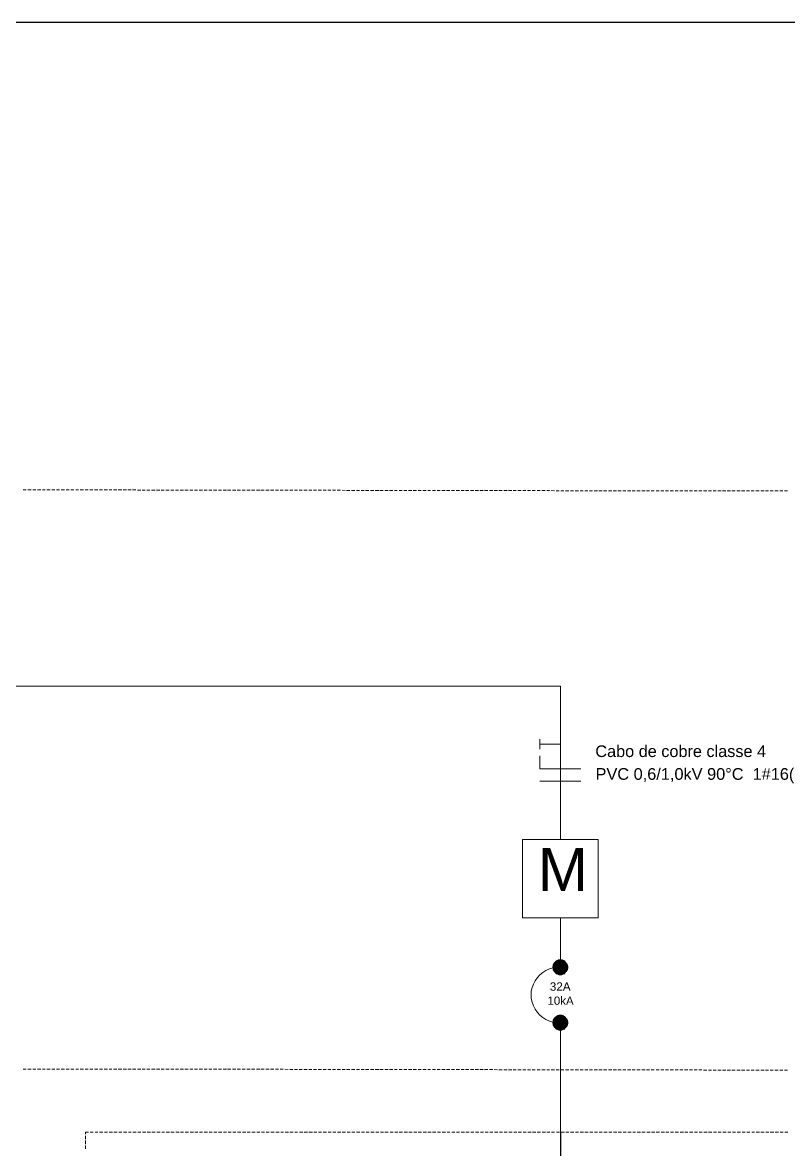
# Model space of a CAD drawing. Header units: millimetres. Extents: x 50 to 186, y -32 to 33.
# Drawn here: x 134.52 to 144.72, y 18.34 to 33.34 of the extents above; entities that cross this region are included whole.
import ezdxf

# ---------------------------------------------------------------- set-up
doc = ezdxf.new("R2010")
doc.units = ezdxf.units.MM
doc.layers.add('11 - Quadro de cargas', color=7, linetype='Continuous', lineweight=30)
doc.layers.add('Prumada Eletrica', color=40, linetype='Continuous', lineweight=30)
doc.styles.add('Arial0', font='arial.ttf', dxfattribs={"height": 3.14658})

msp = doc.modelspace()

# ---------------------------------------------------------------- hatches: boundary and pattern name
at = {"layer": 'Prumada Eletrica', "true_color": 0x000007}
h = msp.add_hatch(color=7, dxfattribs=at)
h.paths.add_polyline_path([(141.733, 20.85), (141.636, 20.85), (141.745, 20.842)])
h.paths.add_polyline_path([(141.636, 20.85), (141.745, 20.842), (141.63, 20.842)])
h = msp.add_hatch(color=7, dxfattribs=at)
h.paths.add_polyline_path([(141.725, 20.853), (141.647, 20.853), (141.733, 20.85)])
h.paths.add_polyline_path([(141.647, 20.853), (141.733, 20.85), (141.636, 20.85)])
h = msp.add_hatch(color=7, dxfattribs=at)
h.paths.add_polyline_path([(141.717, 20.859), (141.655, 20.859), (141.725, 20.853)])
h.paths.add_polyline_path([(141.655, 20.859), (141.725, 20.853), (141.647, 20.853)])
h = msp.add_hatch(color=7, dxfattribs=at)
h.paths.add_polyline_path([(141.708, 20.861), (141.666, 20.861), (141.717, 20.859)])
h.paths.add_polyline_path([(141.666, 20.861), (141.717, 20.859), (141.655, 20.859)])
h = msp.add_hatch(color=7, dxfattribs=at)
h.paths.add_polyline_path([(141.781, 20.786), (141.594, 20.786), (141.784, 20.775)])
h.paths.add_polyline_path([(141.594, 20.786), (141.784, 20.775), (141.591, 20.775)])
h = msp.add_hatch(color=7, dxfattribs=at)
h.paths.add_polyline_path([(141.784, 20.775), (141.591, 20.775), (141.784, 20.764)])
h.paths.add_polyline_path([(141.591, 20.775), (141.784, 20.764), (141.591, 20.764)])
h = msp.add_hatch(color=7, dxfattribs=at)
h.paths.add_polyline_path([(141.784, 20.764), (141.591, 20.764), (141.784, 20.758)])
h.paths.add_polyline_path([(141.591, 20.764), (141.784, 20.758), (141.591, 20.758)])
h = msp.add_hatch(color=7, dxfattribs=at)
h.paths.add_polyline_path([(141.784, 20.758), (141.591, 20.758), (141.781, 20.747)])
h.paths.add_polyline_path([(141.591, 20.758), (141.781, 20.747), (141.594, 20.747)])
h = msp.add_hatch(color=7, dxfattribs=at)
h.paths.add_polyline_path([(141.775, 20.8), (141.596, 20.8), (141.781, 20.792)])
h.paths.add_polyline_path([(141.596, 20.8), (141.781, 20.792), (141.594, 20.792)])
h = msp.add_hatch(color=7, dxfattribs=at)
h.paths.add_polyline_path([(141.781, 20.792), (141.594, 20.792), (141.781, 20.786)])
h.paths.add_polyline_path([(141.594, 20.792), (141.781, 20.786), (141.594, 20.786)])
h = msp.add_hatch(color=7, dxfattribs=at)
h.paths.add_polyline_path([(141.781, 20.747), (141.594, 20.747), (141.781, 20.739)])
h.paths.add_polyline_path([(141.594, 20.747), (141.781, 20.739), (141.594, 20.739)])
h = msp.add_hatch(color=7, dxfattribs=at)
h.paths.add_polyline_path([(141.781, 20.739), (141.594, 20.739), (141.775, 20.727)])
h.paths.add_polyline_path([(141.594, 20.739), (141.775, 20.727), (141.596, 20.727)])
h = msp.add_hatch(color=7, dxfattribs=at)
h.paths.add_polyline_path([(141.772, 20.811), (141.602, 20.811), (141.775, 20.8)])
h.paths.add_polyline_path([(141.602, 20.811), (141.775, 20.8), (141.596, 20.8)])
h = msp.add_hatch(color=7, dxfattribs=at)
h.paths.add_polyline_path([(141.775, 20.727), (141.596, 20.727), (141.772, 20.722)])
h.paths.add_polyline_path([(141.596, 20.727), (141.772, 20.722), (141.602, 20.722)])
h = msp.add_hatch(color=7, dxfattribs=at)
h.paths.add_polyline_path([(141.77, 20.817), (141.605, 20.817), (141.772, 20.811)])
h.paths.add_polyline_path([(141.605, 20.817), (141.772, 20.811), (141.602, 20.811)])
h = msp.add_hatch(color=7, dxfattribs=at)
h.paths.add_polyline_path([(141.772, 20.722), (141.602, 20.722), (141.77, 20.713)])
h.paths.add_polyline_path([(141.602, 20.722), (141.77, 20.713), (141.605, 20.713)])
h = msp.add_hatch(color=7, dxfattribs=at)
h.paths.add_polyline_path([(141.761, 20.825), (141.61, 20.825), (141.77, 20.817)])
h.paths.add_polyline_path([(141.61, 20.825), (141.77, 20.817), (141.605, 20.817)])
h = msp.add_hatch(color=7, dxfattribs=at)
h.paths.add_polyline_path([(141.77, 20.713), (141.605, 20.713), (141.761, 20.708)])
h.paths.add_polyline_path([(141.605, 20.713), (141.761, 20.708), (141.61, 20.708)])
h = msp.add_hatch(color=7, dxfattribs=at)
h.paths.add_polyline_path([(141.756, 20.833), (141.619, 20.833), (141.761, 20.825)])
h.paths.add_polyline_path([(141.619, 20.833), (141.761, 20.825), (141.61, 20.825)])
h = msp.add_hatch(color=7, dxfattribs=at)
h.paths.add_polyline_path([(141.761, 20.708), (141.61, 20.708), (141.756, 20.699)])
h.paths.add_polyline_path([(141.61, 20.708), (141.756, 20.699), (141.619, 20.699)])
h = msp.add_hatch(color=7, dxfattribs=at)
h.paths.add_polyline_path([(141.747, 20.839), (141.622, 20.839), (141.756, 20.833)])
h.paths.add_polyline_path([(141.622, 20.839), (141.756, 20.833), (141.619, 20.833)])
h = msp.add_hatch(color=7, dxfattribs=at)
h.paths.add_polyline_path([(141.756, 20.699), (141.619, 20.699), (141.747, 20.694)])
h.paths.add_polyline_path([(141.619, 20.699), (141.747, 20.694), (141.622, 20.694)])
h = msp.add_hatch(color=7, dxfattribs=at)
h.paths.add_polyline_path([(141.745, 20.842), (141.63, 20.842), (141.747, 20.839)])
h.paths.add_polyline_path([(141.63, 20.842), (141.747, 20.839), (141.622, 20.839)])
h = msp.add_hatch(color=7, dxfattribs=at)
h.paths.add_polyline_path([(141.747, 20.694), (141.622, 20.694), (141.745, 20.685)])
h.paths.add_polyline_path([(141.622, 20.694), (141.745, 20.685), (141.63, 20.685)])
h = msp.add_hatch(color=7, dxfattribs=at)
h.paths.add_polyline_path([(141.745, 20.685), (141.63, 20.685), (141.733, 20.683)])
h.paths.add_polyline_path([(141.63, 20.685), (141.733, 20.683), (141.636, 20.683)])
h = msp.add_hatch(color=7, dxfattribs=at)
h.paths.add_polyline_path([(141.733, 20.683), (141.636, 20.683), (141.725, 20.68)])
h.paths.add_polyline_path([(141.636, 20.683), (141.725, 20.68), (141.647, 20.68)])
h = msp.add_hatch(color=7, dxfattribs=at)
h.paths.add_polyline_path([(141.725, 20.68), (141.647, 20.68), (141.717, 20.674)])
h.paths.add_polyline_path([(141.647, 20.68), (141.717, 20.674), (141.655, 20.674)])
h = msp.add_hatch(color=7, dxfattribs=at)
h.paths.add_polyline_path([(141.717, 20.674), (141.655, 20.674), (141.708, 20.671)])
h.paths.add_polyline_path([(141.655, 20.674), (141.708, 20.671), (141.666, 20.671)])
h = msp.add_hatch(color=7, dxfattribs=at)
h.paths.add_polyline_path([(141.666, 20.671), (141.672, 20.671), (141.697, 20.671)])
h.paths.add_polyline_path([(141.672, 20.671), (141.697, 20.671), (141.691, 20.669)])
h = msp.add_hatch(color=7, dxfattribs=at)
h.paths.add_polyline_path([(141.747, 20.102), (141.622, 20.102), (141.756, 20.096)])
h.paths.add_polyline_path([(141.622, 20.102), (141.756, 20.096), (141.619, 20.096)])
h = msp.add_hatch(color=7, dxfattribs=at)
h.paths.add_polyline_path([(141.745, 20.107), (141.63, 20.107), (141.747, 20.102)])
h.paths.add_polyline_path([(141.63, 20.107), (141.747, 20.102), (141.622, 20.102)])
h = msp.add_hatch(color=7, dxfattribs=at)
h.paths.add_polyline_path([(141.733, 20.113), (141.636, 20.113), (141.745, 20.107)])
h.paths.add_polyline_path([(141.636, 20.113), (141.745, 20.107), (141.63, 20.107)])
h = msp.add_hatch(color=7, dxfattribs=at)
h.paths.add_polyline_path([(141.725, 20.118), (141.647, 20.118), (141.733, 20.113)])
h.paths.add_polyline_path([(141.647, 20.118), (141.733, 20.113), (141.636, 20.113)])
h = msp.add_hatch(color=7, dxfattribs=at)
h.paths.add_polyline_path([(141.717, 20.121), (141.655, 20.121), (141.725, 20.118)])
h.paths.add_polyline_path([(141.655, 20.121), (141.725, 20.118), (141.647, 20.118)])
h = msp.add_hatch(color=7, dxfattribs=at)
h.paths.add_polyline_path([(141.708, 20.124), (141.666, 20.124), (141.717, 20.121)])
h.paths.add_polyline_path([(141.666, 20.124), (141.717, 20.121), (141.655, 20.121)])
h = msp.add_hatch(color=7, dxfattribs=at)
h.paths.add_polyline_path([(141.781, 20.049), (141.594, 20.049), (141.784, 20.037)])
h.paths.add_polyline_path([(141.594, 20.049), (141.784, 20.037), (141.591, 20.037)])
h = msp.add_hatch(color=7, dxfattribs=at)
h.paths.add_polyline_path([(141.784, 20.037), (141.591, 20.037), (141.784, 20.029)])
h.paths.add_polyline_path([(141.591, 20.037), (141.784, 20.029), (141.591, 20.029)])
h = msp.add_hatch(color=7, dxfattribs=at)
h.paths.add_polyline_path([(141.784, 20.029), (141.591, 20.029), (141.784, 20.021)])
h.paths.add_polyline_path([(141.591, 20.029), (141.784, 20.021), (141.591, 20.021)])
h = msp.add_hatch(color=7, dxfattribs=at)
h.paths.add_polyline_path([(141.784, 20.021), (141.591, 20.021), (141.781, 20.009)])
h.paths.add_polyline_path([(141.591, 20.021), (141.781, 20.009), (141.594, 20.009)])
h = msp.add_hatch(color=7, dxfattribs=at)
h.paths.add_polyline_path([(141.775, 20.062), (141.596, 20.062), (141.781, 20.057)])
h.paths.add_polyline_path([(141.596, 20.062), (141.781, 20.057), (141.594, 20.057)])
h = msp.add_hatch(color=7, dxfattribs=at)
h.paths.add_polyline_path([(141.781, 20.057), (141.594, 20.057), (141.781, 20.049)])
h.paths.add_polyline_path([(141.594, 20.057), (141.781, 20.049), (141.594, 20.049)])
h = msp.add_hatch(color=7, dxfattribs=at)
h.paths.add_polyline_path([(141.781, 20.009), (141.594, 20.009), (141.781, 20.004)])
h.paths.add_polyline_path([(141.594, 20.009), (141.781, 20.004), (141.594, 20.004)])
h = msp.add_hatch(color=7, dxfattribs=at)
h.paths.add_polyline_path([(141.781, 20.004), (141.594, 20.004), (141.775, 19.993)])
h.paths.add_polyline_path([(141.594, 20.004), (141.775, 19.993), (141.596, 19.993)])
h = msp.add_hatch(color=7, dxfattribs=at)
h.paths.add_polyline_path([(141.772, 20.074), (141.602, 20.074), (141.775, 20.062)])
h.paths.add_polyline_path([(141.602, 20.074), (141.775, 20.062), (141.596, 20.062)])
h = msp.add_hatch(color=7, dxfattribs=at)
h.paths.add_polyline_path([(141.775, 19.993), (141.596, 19.993), (141.772, 19.984)])
h.paths.add_polyline_path([(141.596, 19.993), (141.772, 19.984), (141.602, 19.984)])
h = msp.add_hatch(color=7, dxfattribs=at)
h.paths.add_polyline_path([(141.77, 20.082), (141.605, 20.082), (141.772, 20.074)])
h.paths.add_polyline_path([(141.605, 20.082), (141.772, 20.074), (141.602, 20.074)])
h = msp.add_hatch(color=7, dxfattribs=at)
h.paths.add_polyline_path([(141.772, 19.984), (141.602, 19.984), (141.77, 19.979)])
h.paths.add_polyline_path([(141.602, 19.984), (141.77, 19.979), (141.605, 19.979)])
h = msp.add_hatch(color=7, dxfattribs=at)
h.paths.add_polyline_path([(141.761, 20.088), (141.61, 20.088), (141.77, 20.082)])
h.paths.add_polyline_path([(141.61, 20.088), (141.77, 20.082), (141.605, 20.082)])
h = msp.add_hatch(color=7, dxfattribs=at)
h.paths.add_polyline_path([(141.77, 19.979), (141.605, 19.979), (141.761, 19.97)])
h.paths.add_polyline_path([(141.605, 19.979), (141.761, 19.97), (141.61, 19.97)])
h = msp.add_hatch(color=7, dxfattribs=at)
h.paths.add_polyline_path([(141.756, 20.096), (141.619, 20.096), (141.761, 20.088)])
h.paths.add_polyline_path([(141.619, 20.096), (141.761, 20.088), (141.61, 20.088)])
h = msp.add_hatch(color=7, dxfattribs=at)
h.paths.add_polyline_path([(141.761, 19.97), (141.61, 19.97), (141.756, 19.965)])
h.paths.add_polyline_path([(141.61, 19.97), (141.756, 19.965), (141.619, 19.965)])
h = msp.add_hatch(color=7, dxfattribs=at)
h.paths.add_polyline_path([(141.756, 19.965), (141.619, 19.965), (141.747, 19.956)])
h.paths.add_polyline_path([(141.619, 19.965), (141.747, 19.956), (141.622, 19.956)])
h = msp.add_hatch(color=7, dxfattribs=at)
h.paths.add_polyline_path([(141.747, 19.956), (141.622, 19.956), (141.745, 19.948)])
h.paths.add_polyline_path([(141.622, 19.956), (141.745, 19.948), (141.63, 19.948)])
h = msp.add_hatch(color=7, dxfattribs=at)
h.paths.add_polyline_path([(141.745, 19.948), (141.63, 19.948), (141.733, 19.945)])
h.paths.add_polyline_path([(141.63, 19.948), (141.733, 19.945), (141.636, 19.945)])
h = msp.add_hatch(color=7, dxfattribs=at)
h.paths.add_polyline_path([(141.733, 19.945), (141.636, 19.945), (141.725, 19.942)])
h.paths.add_polyline_path([(141.636, 19.945), (141.725, 19.942), (141.647, 19.942)])
h = msp.add_hatch(color=7, dxfattribs=at)
h.paths.add_polyline_path([(141.725, 19.942), (141.647, 19.942), (141.717, 19.94)])
h.paths.add_polyline_path([(141.647, 19.942), (141.717, 19.94), (141.655, 19.94)])
h = msp.add_hatch(color=7, dxfattribs=at)
h.paths.add_polyline_path([(141.717, 19.94), (141.655, 19.94), (141.708, 19.934)])
h.paths.add_polyline_path([(141.655, 19.94), (141.708, 19.934), (141.666, 19.934)])
h = msp.add_hatch(color=7, dxfattribs=at)
h.paths.add_polyline_path([(141.666, 19.934), (141.672, 19.934), (141.697, 19.934)])
h.paths.add_polyline_path([(141.672, 19.934), (141.697, 19.934), (141.691, 19.931)])

# ---------------------------------------------------------------- linework, layer by layer
at = {"layer": '11 - Quadro de cargas'}
msp.add_line((185.5, 33.339), (105.5, 33.339), dxfattribs=at)
at = {"layer": 'Prumada Eletrica', "color": 6, "linetype": 'Continuous', "lineweight": 9, "true_color": 0x000006}
for points in [[(134.574, 27.119), (134.534, 27.119), (134.534, 27.119)], [(134.638, 27.119), (134.596, 27.119), (134.596, 27.119)], [(134.702, 27.119), (134.66, 27.119), (134.66, 27.119)], [(134.769, 27.119), (134.724, 27.119), (134.724, 27.119)], [(134.828, 27.119), (134.789, 27.119), (134.789, 27.119)], [(134.892, 27.119), (134.85, 27.119), (134.85, 27.119)], [(134.956, 27.119), (134.914, 27.119), (134.914, 27.119)], [(135.018, 27.119), (134.979, 27.119), (134.979, 27.119)], [(135.082, 27.119), (135.04, 27.119), (135.04, 27.119)], [(135.146, 27.119), (135.104, 27.119), (135.104, 27.119)], [(135.21, 27.119), (135.169, 27.119), (135.169, 27.119)], [(135.272, 27.119), (135.233, 27.119), (135.233, 27.119)], [(135.336, 27.119), (135.294, 27.119), (135.294, 27.119)], [(135.4, 27.119), (135.359, 27.119), (135.359, 27.119)], [(135.462, 27.119), (135.423, 27.119), (135.423, 27.119)], [(135.526, 27.119), (135.484, 27.119), (135.484, 27.119)], [(135.59, 27.119), (135.548, 27.119), (135.548, 27.119)], [(135.655, 27.119), (135.613, 27.119), (135.613, 27.119)], [(135.716, 27.119), (135.677, 27.119), (135.677, 27.119)], [(135.78, 27.119), (135.736, 27.119), (135.736, 27.119)], [(135.845, 27.119), (135.8, 27.119), (135.8, 27.119)], [(135.909, 27.119), (135.864, 27.119), (135.864, 27.119)], [(135.97, 27.119), (135.926, 27.119), (135.926, 27.119)], [(136.035, 27.119), (135.99, 27.119), (135.99, 27.119)], [(136.099, 27.116), (136.054, 27.116), (136.054, 27.116)], [(136.157, 27.116), (136.118, 27.116), (136.118, 27.116)], [(136.222, 27.116), (136.18, 27.116), (136.18, 27.116)], [(136.289, 27.116), (136.244, 27.116), (136.244, 27.116)], [(136.353, 27.116), (136.308, 27.116), (136.308, 27.116)], [(136.412, 27.116), (136.37, 27.116), (136.37, 27.116)], [(136.476, 27.116), (136.434, 27.116), (136.434, 27.116)], [(136.54, 27.116), (136.498, 27.116), (136.498, 27.116)], [(136.602, 27.116), (136.563, 27.116), (136.563, 27.116)], [(136.666, 27.116), (136.624, 27.116), (136.624, 27.116)], [(136.73, 27.116), (136.688, 27.116), (136.688, 27.116)], [(136.794, 27.116), (136.752, 27.116), (136.752, 27.116)], [(136.856, 27.116), (136.814, 27.116), (136.814, 27.116)], [(136.92, 27.116), (136.878, 27.116), (136.878, 27.116)], [(136.984, 27.116), (136.942, 27.116), (136.942, 27.116)], [(137.046, 27.116), (137.007, 27.116), (137.007, 27.116)], [(137.11, 27.116), (137.068, 27.116), (137.068, 27.116)], [(137.174, 27.116), (137.132, 27.116), (137.132, 27.116)], [(137.239, 27.116), (137.197, 27.116), (137.197, 27.116)], [(137.3, 27.116), (137.255, 27.116), (137.255, 27.116)], [(137.364, 27.116), (137.32, 27.116), (137.32, 27.116)], [(137.429, 27.116), (137.384, 27.116), (137.384, 27.116)], [(137.49, 27.116), (137.451, 27.116), (137.451, 27.116)], [(137.554, 27.116), (137.51, 27.116), (137.51, 27.116)], [(137.618, 27.116), (137.574, 27.116), (137.574, 27.116)], [(137.683, 27.116), (137.638, 27.116), (137.638, 27.116)], [(137.741, 27.116), (137.699, 27.116), (137.699, 27.116)], [(137.808, 27.116), (137.764, 27.116), (137.764, 27.116)], [(137.873, 27.116), (137.828, 27.116), (137.828, 27.116)], [(137.931, 27.116), (137.892, 27.116), (137.892, 27.116)], [(137.996, 27.116), (137.954, 27.116), (137.954, 27.116)], [(138.06, 27.116), (138.018, 27.116), (138.018, 27.116)], [(138.124, 27.116), (138.082, 27.116), (138.082, 27.116)], [(138.186, 27.116), (138.146, 27.116), (138.146, 27.116)], [(138.25, 27.116), (138.208, 27.116), (138.208, 27.116)], [(138.314, 27.116), (138.272, 27.116), (138.272, 27.116)], [(138.376, 27.116), (138.336, 27.116), (138.336, 27.116)], [(138.44, 27.116), (138.398, 27.116), (138.398, 27.116)], [(138.504, 27.116), (138.462, 27.116), (138.462, 27.116)], [(138.568, 27.116), (138.526, 27.116), (138.526, 27.116)], [(138.63, 27.116), (138.591, 27.116), (138.591, 27.116)], [(138.694, 27.116), (138.652, 27.116), (138.652, 27.116)], [(138.758, 27.116), (138.716, 27.116), (138.716, 27.116)], [(138.82, 27.111), (138.781, 27.116), (138.781, 27.116)], [(138.884, 27.111), (138.839, 27.111), (138.839, 27.111)], [(138.948, 27.111), (138.904, 27.111), (138.904, 27.111)], [(139.012, 27.111), (138.971, 27.111), (138.971, 27.111)], [(139.074, 27.111), (139.035, 27.111), (139.035, 27.111)], [(139.138, 27.111), (139.093, 27.111), (139.093, 27.111)], [(139.202, 27.111), (139.158, 27.111), (139.158, 27.111)], [(139.267, 27.111), (139.222, 27.111), (139.222, 27.111)], [(139.328, 27.111), (139.283, 27.111), (139.283, 27.111)], [(139.392, 27.111), (139.348, 27.111), (139.348, 27.111)], [(139.457, 27.111), (139.412, 27.111), (139.412, 27.111)], [(139.515, 27.111), (139.476, 27.111), (139.476, 27.111)], [(139.58, 27.111), (139.538, 27.111), (139.538, 27.111)], [(139.644, 27.111), (139.602, 27.111), (139.602, 27.111)], [(139.708, 27.111), (139.666, 27.111), (139.666, 27.111)], [(139.769, 27.111), (139.728, 27.111), (139.728, 27.111)], [(139.834, 27.111), (139.792, 27.111), (139.792, 27.111)], [(139.898, 27.111), (139.856, 27.111), (139.856, 27.111)], [(139.959, 27.111), (139.92, 27.111), (139.92, 27.111)], [(140.024, 27.111), (139.982, 27.111), (139.982, 27.111)], [(140.088, 27.111), (140.046, 27.111), (140.046, 27.111)], [(140.152, 27.111), (140.11, 27.111), (140.11, 27.111)], [(140.214, 27.111), (140.172, 27.111), (140.172, 27.111)], [(140.278, 27.111), (140.236, 27.111), (140.236, 27.111)], [(140.342, 27.111), (140.3, 27.111), (140.3, 27.111)], [(140.404, 27.111), (140.365, 27.111), (140.365, 27.111)], [(140.468, 27.111), (140.423, 27.111), (140.423, 27.111)], [(140.532, 27.111), (140.49, 27.111), (140.49, 27.111)], [(140.596, 27.111), (140.554, 27.111), (140.554, 27.111)], [(140.658, 27.111), (140.613, 27.111), (140.613, 27.111)], [(140.722, 27.111), (140.677, 27.111), (140.677, 27.111)], [(140.786, 27.111), (140.742, 27.111), (140.742, 27.111)], [(140.848, 27.111), (140.806, 27.111), (140.806, 27.111)], [(140.912, 27.111), (140.867, 27.111), (140.867, 27.111)], [(140.976, 27.111), (140.932, 27.111), (140.932, 27.111)], [(141.041, 27.111), (140.996, 27.111), (140.996, 27.111)], [(141.099, 27.111), (141.06, 27.111), (141.06, 27.111)], [(141.163, 27.111), (141.122, 27.111), (141.122, 27.111)], [(141.228, 27.111), (141.186, 27.111), (141.186, 27.111)], [(141.289, 27.111), (141.25, 27.111), (141.25, 27.111)], [(141.353, 27.111), (141.312, 27.111), (141.312, 27.111)], [(141.418, 27.111), (141.376, 27.111), (141.376, 27.111)], [(141.482, 27.111), (141.44, 27.111), (141.44, 27.111)], [(141.543, 27.111), (141.504, 27.111), (141.504, 27.111)], [(141.608, 27.108), (141.566, 27.111), (141.566, 27.111)], [(141.672, 27.108), (141.63, 27.108), (141.63, 27.108)], [(141.733, 27.108), (141.694, 27.108), (141.694, 27.108)], [(141.798, 27.108), (141.756, 27.108), (141.756, 27.108)], [(141.862, 27.108), (141.82, 27.108), (141.82, 27.108)], [(141.926, 27.108), (141.884, 27.108), (141.884, 27.108)], [(141.988, 27.108), (141.948, 27.108), (141.948, 27.108)], [(142.052, 27.108), (142.01, 27.108), (142.01, 27.108)], [(142.116, 27.108), (142.074, 27.108), (142.074, 27.108)], [(142.18, 27.108), (142.138, 27.108), (142.138, 27.108)], [(142.242, 27.108), (142.197, 27.108), (142.197, 27.108)], [(142.306, 27.108), (142.261, 27.108), (142.261, 27.108)], [(142.37, 27.108), (142.326, 27.108), (142.326, 27.108)], [(142.432, 27.108), (142.39, 27.108), (142.39, 27.108)], [(142.496, 27.108), (142.451, 27.108), (142.451, 27.108)], [(142.56, 27.108), (142.516, 27.108), (142.516, 27.108)], [(142.624, 27.108), (142.58, 27.108), (142.58, 27.108)], [(142.683, 27.108), (142.641, 27.108), (142.641, 27.108)], [(142.747, 27.108), (142.705, 27.108), (142.705, 27.108)], [(142.814, 27.108), (142.77, 27.108), (142.77, 27.108)], [(142.873, 27.108), (142.834, 27.108), (142.834, 27.108)], [(142.937, 27.108), (142.895, 27.108), (142.895, 27.108)], [(143.002, 27.108), (142.96, 27.108), (142.96, 27.108)], [(143.066, 27.108), (143.024, 27.108), (143.024, 27.108)], [(143.127, 27.108), (143.085, 27.108), (143.085, 27.108)], [(143.192, 27.108), (143.15, 27.108), (143.15, 27.108)], [(143.256, 27.108), (143.214, 27.108), (143.214, 27.108)], [(143.317, 27.108), (143.278, 27.108), (143.278, 27.108)], [(143.382, 27.108), (143.34, 27.108), (143.34, 27.108)], [(143.446, 27.108), (143.404, 27.108), (143.404, 27.108)], [(143.51, 27.108), (143.468, 27.108), (143.468, 27.108)], [(143.571, 27.108), (143.53, 27.108), (143.53, 27.108)], [(143.636, 27.108), (143.594, 27.108), (143.594, 27.108)], [(143.7, 27.108), (143.658, 27.108), (143.658, 27.108)], [(143.761, 27.108), (143.722, 27.108), (143.722, 27.108)], [(143.826, 27.108), (143.781, 27.108), (143.781, 27.108)], [(143.89, 27.108), (143.845, 27.108), (143.845, 27.108)], [(143.954, 27.108), (143.909, 27.108), (143.909, 27.108)], [(144.016, 27.108), (143.971, 27.108), (143.971, 27.108)], [(144.08, 27.108), (144.035, 27.108), (144.035, 27.108)], [(144.144, 27.108), (144.099, 27.108), (144.099, 27.108)], [(144.203, 27.108), (144.164, 27.108), (144.164, 27.108)], [(144.267, 27.108), (144.225, 27.108), (144.225, 27.108)], [(144.334, 27.108), (144.289, 27.108), (144.289, 27.108)], [(144.398, 27.105), (144.354, 27.105), (144.354, 27.105)], [(144.457, 27.105), (144.418, 27.105), (144.418, 27.105)], [(144.521, 27.105), (144.479, 27.105), (144.479, 27.105)], [(144.586, 27.105), (144.544, 27.105), (144.544, 27.105)], [(144.647, 27.105), (144.608, 27.105), (144.608, 27.105)], [(144.711, 27.105), (144.669, 27.105), (144.669, 27.105)], [(134.534, 19.412), (134.574, 19.412), (134.574, 19.412)], [(134.596, 19.412), (134.638, 19.412), (134.638, 19.412)], [(134.66, 19.412), (134.702, 19.412), (134.702, 19.412)], [(134.724, 19.412), (134.769, 19.412), (134.769, 19.412)], [(134.789, 19.412), (134.828, 19.412), (134.828, 19.412)], [(134.85, 19.412), (134.892, 19.412), (134.892, 19.412)], [(134.914, 19.412), (134.956, 19.412), (134.956, 19.412)], [(134.979, 19.412), (135.018, 19.412), (135.018, 19.412)], [(135.04, 19.412), (135.082, 19.412), (135.082, 19.412)], [(135.104, 19.412), (135.146, 19.412), (135.146, 19.412)], [(135.169, 19.412), (135.21, 19.412), (135.21, 19.412)], [(135.233, 19.412), (135.272, 19.412), (135.272, 19.412)], [(135.294, 19.409), (135.336, 19.409), (135.336, 19.409)], [(135.359, 19.409), (135.4, 19.409), (135.4, 19.409)], [(135.423, 19.409), (135.462, 19.409), (135.462, 19.409)], [(135.484, 19.409), (135.526, 19.409), (135.526, 19.409)], [(135.548, 19.409), (135.59, 19.409), (135.59, 19.409)], [(135.613, 19.409), (135.655, 19.409), (135.655, 19.409)], [(135.677, 19.409), (135.716, 19.409), (135.716, 19.409)], [(135.736, 19.409), (135.78, 19.409), (135.78, 19.409)], [(135.8, 19.409), (135.845, 19.409), (135.845, 19.409)], [(135.864, 19.409), (135.909, 19.409), (135.909, 19.409)], [(135.926, 19.409), (135.97, 19.409), (135.97, 19.409)], [(135.99, 19.409), (136.035, 19.409), (136.035, 19.409)], [(136.054, 19.409), (136.099, 19.409), (136.099, 19.409)], [(136.118, 19.409), (136.157, 19.409), (136.157, 19.409)], [(136.18, 19.409), (136.222, 19.409), (136.222, 19.409)], [(136.244, 19.409), (136.289, 19.409), (136.289, 19.409)], [(136.308, 19.409), (136.353, 19.409), (136.353, 19.409)], [(136.37, 19.409), (136.412, 19.409), (136.412, 19.409)], [(136.434, 19.409), (136.476, 19.409), (136.476, 19.409)], [(136.498, 19.409), (136.54, 19.409), (136.54, 19.409)], [(136.563, 19.409), (136.602, 19.409), (136.602, 19.409)], [(136.624, 19.409), (136.666, 19.409), (136.666, 19.409)], [(136.688, 19.409), (136.73, 19.409), (136.73, 19.409)], [(136.752, 19.409), (136.794, 19.409), (136.794, 19.409)], [(136.814, 19.409), (136.856, 19.409), (136.856, 19.409)], [(136.878, 19.409), (136.92, 19.409), (136.92, 19.409)], [(136.942, 19.409), (136.984, 19.409), (136.984, 19.409)], [(137.007, 19.409), (137.046, 19.409), (137.046, 19.409)], [(137.068, 19.409), (137.11, 19.409), (137.11, 19.409)], [(137.132, 19.409), (137.174, 19.409), (137.174, 19.409)], [(137.197, 19.409), (137.239, 19.409), (137.239, 19.409)], [(137.255, 19.409), (137.3, 19.409), (137.3, 19.409)], [(137.32, 19.409), (137.364, 19.409), (137.364, 19.409)], [(137.384, 19.409), (137.429, 19.409), (137.429, 19.409)], [(137.451, 19.409), (137.49, 19.409), (137.49, 19.409)], [(137.51, 19.409), (137.554, 19.409), (137.554, 19.409)], [(137.574, 19.409), (137.618, 19.409), (137.618, 19.409)], [(137.638, 19.409), (137.683, 19.409), (137.683, 19.409)], [(137.699, 19.409), (137.741, 19.409), (137.741, 19.409)], [(137.764, 19.409), (137.808, 19.409), (137.808, 19.409)], [(137.828, 19.409), (137.873, 19.409), (137.873, 19.409)], [(137.892, 19.409), (137.931, 19.409), (137.931, 19.409)], [(137.954, 19.409), (137.996, 19.409), (137.996, 19.409)], [(138.018, 19.409), (138.06, 19.406), (138.06, 19.406)], [(138.082, 19.406), (138.124, 19.406), (138.124, 19.406)], [(138.146, 19.406), (138.186, 19.406), (138.186, 19.406)], [(138.208, 19.406), (138.25, 19.406), (138.25, 19.406)], [(138.272, 19.406), (138.314, 19.406), (138.314, 19.406)], [(138.336, 19.406), (138.376, 19.406), (138.376, 19.406)], [(138.398, 19.406), (138.44, 19.406), (138.44, 19.406)], [(138.462, 19.406), (138.504, 19.406), (138.504, 19.406)], [(138.526, 19.406), (138.568, 19.406), (138.568, 19.406)], [(138.591, 19.406), (138.63, 19.406), (138.63, 19.406)], [(138.652, 19.406), (138.694, 19.406), (138.694, 19.406)], [(138.716, 19.406), (138.758, 19.406), (138.758, 19.406)], [(138.781, 19.406), (138.82, 19.406), (138.82, 19.406)], [(138.839, 19.406), (138.884, 19.406), (138.884, 19.406)], [(138.904, 19.406), (138.948, 19.406), (138.948, 19.406)], [(138.971, 19.406), (139.012, 19.406), (139.012, 19.406)], [(139.035, 19.406), (139.074, 19.406), (139.074, 19.406)], [(139.093, 19.406), (139.138, 19.406), (139.138, 19.406)], [(139.158, 19.406), (139.202, 19.406), (139.202, 19.406)], [(139.222, 19.406), (139.267, 19.406), (139.267, 19.406)], [(139.283, 19.406), (139.328, 19.406), (139.328, 19.406)], [(139.348, 19.406), (139.392, 19.406), (139.392, 19.406)], [(139.412, 19.406), (139.457, 19.406), (139.457, 19.406)], [(139.476, 19.406), (139.515, 19.406), (139.515, 19.406)], [(139.538, 19.406), (139.58, 19.406), (139.58, 19.406)], [(139.602, 19.406), (139.644, 19.406), (139.644, 19.406)], [(139.666, 19.406), (139.708, 19.406), (139.708, 19.406)], [(139.728, 19.406), (139.769, 19.406), (139.769, 19.406)], [(139.792, 19.406), (139.834, 19.406), (139.834, 19.406)], [(139.856, 19.406), (139.898, 19.406), (139.898, 19.406)], [(139.92, 19.406), (139.959, 19.406), (139.959, 19.406)], [(139.982, 19.406), (140.024, 19.406), (140.024, 19.406)], [(140.046, 19.406), (140.088, 19.406), (140.088, 19.406)], [(140.11, 19.406), (140.152, 19.406), (140.152, 19.406)], [(140.172, 19.406), (140.214, 19.406), (140.214, 19.406)], [(140.236, 19.406), (140.278, 19.406), (140.278, 19.406)], [(140.3, 19.406), (140.342, 19.406), (140.342, 19.406)], [(140.365, 19.406), (140.404, 19.406), (140.404, 19.406)], [(140.423, 19.406), (140.468, 19.406), (140.468, 19.406)], [(140.49, 19.406), (140.532, 19.406), (140.532, 19.406)], [(140.554, 19.406), (140.596, 19.406), (140.596, 19.406)], [(140.613, 19.406), (140.658, 19.406), (140.658, 19.406)], [(140.677, 19.406), (140.722, 19.406), (140.722, 19.406)], [(140.742, 19.406), (140.786, 19.406), (140.786, 19.406)], [(140.806, 19.406), (140.848, 19.403), (140.848, 19.403)], [(140.867, 19.403), (140.912, 19.403), (140.912, 19.403)], [(140.932, 19.403), (140.976, 19.403), (140.976, 19.403)], [(140.996, 19.403), (141.041, 19.403), (141.041, 19.403)], [(141.06, 19.403), (141.099, 19.403), (141.099, 19.403)], [(141.122, 19.403), (141.163, 19.403), (141.163, 19.403)], [(141.186, 19.403), (141.228, 19.403), (141.228, 19.403)], [(141.25, 19.403), (141.289, 19.403), (141.289, 19.403)], [(141.312, 19.403), (141.353, 19.403), (141.353, 19.403)], [(141.376, 19.403), (141.418, 19.403), (141.418, 19.403)], [(141.44, 19.403), (141.482, 19.403), (141.482, 19.403)], [(141.504, 19.403), (141.543, 19.403), (141.543, 19.403)], [(141.566, 19.403), (141.608, 19.403), (141.608, 19.403)], [(141.63, 19.403), (141.672, 19.403), (141.672, 19.403)], [(141.694, 19.403), (141.733, 19.403), (141.733, 19.403)], [(141.756, 19.403), (141.798, 19.403), (141.798, 19.403)], [(141.82, 19.403), (141.862, 19.403), (141.862, 19.403)], [(141.884, 19.403), (141.926, 19.403), (141.926, 19.403)], [(141.948, 19.403), (141.988, 19.403), (141.988, 19.403)], [(142.01, 19.403), (142.052, 19.403), (142.052, 19.403)], [(142.074, 19.403), (142.116, 19.403), (142.116, 19.403)], [(142.138, 19.403), (142.18, 19.403), (142.18, 19.403)], [(142.197, 19.403), (142.242, 19.403), (142.242, 19.403)], [(142.261, 19.403), (142.306, 19.403), (142.306, 19.403)], [(142.326, 19.403), (142.37, 19.403), (142.37, 19.403)], [(142.39, 19.403), (142.432, 19.403), (142.432, 19.403)], [(142.451, 19.403), (142.496, 19.403), (142.496, 19.403)], [(142.516, 19.403), (142.56, 19.403), (142.56, 19.403)], [(142.58, 19.403), (142.624, 19.403), (142.624, 19.403)], [(142.641, 19.403), (142.683, 19.403), (142.683, 19.403)], [(142.705, 19.403), (142.747, 19.403), (142.747, 19.403)], [(142.77, 19.403), (142.814, 19.403), (142.814, 19.403)], [(142.834, 19.403), (142.873, 19.403), (142.873, 19.403)], [(142.895, 19.403), (142.937, 19.403), (142.937, 19.403)], [(142.96, 19.403), (143.002, 19.403), (143.002, 19.403)], [(143.024, 19.403), (143.066, 19.403), (143.066, 19.403)], [(143.085, 19.403), (143.127, 19.403), (143.127, 19.403)], [(143.15, 19.403), (143.192, 19.403), (143.192, 19.403)], [(143.214, 19.403), (143.256, 19.403), (143.256, 19.403)], [(143.278, 19.403), (143.317, 19.403), (143.317, 19.403)], [(143.34, 19.403), (143.382, 19.403), (143.382, 19.403)], [(143.404, 19.403), (143.446, 19.403), (143.446, 19.403)], [(143.468, 19.403), (143.51, 19.403), (143.51, 19.403)], [(143.53, 19.403), (143.571, 19.403), (143.571, 19.403)], [(143.594, 19.398), (143.636, 19.398), (143.636, 19.398)], [(143.658, 19.398), (143.7, 19.398), (143.7, 19.398)], [(143.722, 19.398), (143.761, 19.398), (143.761, 19.398)], [(143.781, 19.398), (143.826, 19.398), (143.826, 19.398)], [(143.845, 19.398), (143.89, 19.398), (143.89, 19.398)], [(143.909, 19.398), (143.954, 19.398), (143.954, 19.398)], [(143.971, 19.398), (144.016, 19.398), (144.016, 19.398)], [(144.035, 19.398), (144.08, 19.398), (144.08, 19.398)], [(144.099, 19.398), (144.144, 19.398), (144.144, 19.398)], [(144.164, 19.398), (144.203, 19.398), (144.203, 19.398)], [(144.225, 19.398), (144.267, 19.398), (144.267, 19.398)], [(144.289, 19.398), (144.334, 19.398), (144.334, 19.398)], [(144.354, 19.398), (144.398, 19.398), (144.398, 19.398)], [(144.418, 19.398), (144.457, 19.398), (144.457, 19.398)], [(144.479, 19.398), (144.521, 19.398), (144.521, 19.398)], [(144.544, 19.398), (144.586, 19.398), (144.586, 19.398)], [(144.608, 19.398), (144.647, 19.398), (144.647, 19.398)], [(144.669, 19.398), (144.711, 19.398), (144.711, 19.398)], [(135.403, 18.574), (135.361, 18.574), (135.361, 18.543)], [(135.361, 18.523), (135.361, 18.479), (135.361, 18.479)], [(135.361, 18.459), (135.361, 18.414), (135.361, 18.414)], [(135.467, 18.574), (135.426, 18.574), (135.426, 18.574)], [(135.529, 18.574), (135.49, 18.574), (135.49, 18.574)], [(135.593, 18.574), (135.551, 18.574), (135.551, 18.574)], [(135.657, 18.574), (135.616, 18.574), (135.616, 18.574)], [(135.722, 18.574), (135.68, 18.574), (135.68, 18.574)], [(135.783, 18.574), (135.741, 18.574), (135.741, 18.574)], [(135.847, 18.574), (135.805, 18.574), (135.805, 18.574)], [(135.912, 18.574), (135.87, 18.574), (135.87, 18.574)], [(135.973, 18.574), (135.934, 18.574), (135.934, 18.574)], [(136.037, 18.574), (135.995, 18.574), (135.995, 18.574)], [(136.102, 18.574), (136.06, 18.574), (136.06, 18.574)], [(136.166, 18.574), (136.124, 18.574), (136.124, 18.574)], [(136.227, 18.574), (136.183, 18.574), (136.183, 18.574)], [(136.292, 18.574), (136.247, 18.574), (136.247, 18.574)], [(136.356, 18.574), (136.311, 18.574), (136.311, 18.574)], [(136.417, 18.574), (136.378, 18.574), (136.378, 18.574)], [(136.482, 18.574), (136.437, 18.574), (136.437, 18.574)], [(136.546, 18.574), (136.501, 18.574), (136.501, 18.574)], [(136.61, 18.574), (136.565, 18.574), (136.565, 18.574)], [(136.669, 18.574), (136.627, 18.574), (136.627, 18.574)], [(136.736, 18.574), (136.691, 18.574), (136.691, 18.574)], [(136.8, 18.574), (136.755, 18.574), (136.755, 18.574)], [(136.859, 18.574), (136.82, 18.574), (136.82, 18.574)], [(136.923, 18.574), (136.881, 18.574), (136.881, 18.574)], [(136.987, 18.574), (136.945, 18.574), (136.945, 18.574)], [(137.051, 18.574), (137.009, 18.574), (137.009, 18.574)], [(137.113, 18.574), (137.071, 18.574), (137.071, 18.574)], [(137.177, 18.574), (137.135, 18.574), (137.135, 18.574)], [(137.241, 18.574), (137.199, 18.574), (137.199, 18.574)], [(137.303, 18.574), (137.264, 18.574), (137.264, 18.574)], [(137.367, 18.574), (137.325, 18.574), (137.325, 18.574)], [(137.431, 18.574), (137.389, 18.574), (137.389, 18.574)], [(137.496, 18.574), (137.454, 18.574), (137.454, 18.574)], [(137.557, 18.574), (137.518, 18.574), (137.518, 18.574)], [(137.621, 18.574), (137.579, 18.574), (137.579, 18.574)], [(137.686, 18.574), (137.644, 18.574), (137.644, 18.574)], [(137.747, 18.574), (137.708, 18.574), (137.708, 18.574)], [(137.811, 18.574), (137.767, 18.574), (137.767, 18.574)], [(137.875, 18.574), (137.831, 18.574), (137.831, 18.574)], [(137.94, 18.574), (137.898, 18.574), (137.898, 18.574)], [(138.001, 18.574), (137.962, 18.574), (137.962, 18.574)], [(138.065, 18.574), (138.021, 18.574), (138.021, 18.574)], [(138.13, 18.574), (138.085, 18.574), (138.085, 18.574)], [(138.188, 18.574), (138.149, 18.574), (138.149, 18.574)], [(138.255, 18.574), (138.211, 18.574), (138.211, 18.574)], [(138.32, 18.574), (138.275, 18.574), (138.275, 18.574)], [(138.384, 18.574), (138.339, 18.574), (138.339, 18.574)], [(138.443, 18.574), (138.403, 18.574), (138.403, 18.574)], [(138.507, 18.574), (138.465, 18.574), (138.465, 18.574)], [(138.571, 18.574), (138.529, 18.574), (138.529, 18.574)], [(138.635, 18.574), (138.593, 18.574), (138.593, 18.574)], [(138.697, 18.574), (138.655, 18.574), (138.655, 18.574)], [(138.761, 18.574), (138.719, 18.574), (138.719, 18.574)], [(138.825, 18.574), (138.783, 18.574), (138.783, 18.574)], [(138.887, 18.574), (138.848, 18.574), (138.848, 18.574)], [(138.951, 18.574), (138.909, 18.574), (138.909, 18.574)], [(139.015, 18.574), (138.973, 18.574), (138.973, 18.574)], [(139.079, 18.574), (139.038, 18.574), (139.038, 18.574)], [(139.141, 18.574), (139.099, 18.574), (139.099, 18.574)], [(139.205, 18.574), (139.163, 18.574), (139.163, 18.574)], [(139.269, 18.574), (139.228, 18.574), (139.228, 18.574)], [(139.331, 18.574), (139.292, 18.574), (139.292, 18.574)], [(139.395, 18.574), (139.35, 18.574), (139.35, 18.574)], [(139.459, 18.574), (139.418, 18.574), (139.418, 18.574)], [(139.524, 18.574), (139.482, 18.574), (139.482, 18.574)], [(139.585, 18.574), (139.54, 18.574), (139.54, 18.574)], [(139.649, 18.574), (139.605, 18.574), (139.605, 18.574)], [(139.714, 18.574), (139.669, 18.574), (139.669, 18.574)], [(139.775, 18.574), (139.733, 18.574), (139.733, 18.574)], [(139.839, 18.574), (139.795, 18.574), (139.795, 18.574)], [(139.904, 18.574), (139.859, 18.574), (139.859, 18.574)], [(139.968, 18.574), (139.923, 18.574), (139.923, 18.574)], [(140.026, 18.574), (139.985, 18.574), (139.985, 18.574)], [(140.091, 18.574), (140.049, 18.574), (140.049, 18.574)], [(140.155, 18.574), (140.113, 18.574), (140.113, 18.574)], [(140.216, 18.574), (140.177, 18.574), (140.177, 18.574)], [(140.281, 18.574), (140.239, 18.574), (140.239, 18.574)], [(140.345, 18.574), (140.303, 18.574), (140.303, 18.574)], [(140.409, 18.574), (140.367, 18.574), (140.367, 18.574)], [(140.471, 18.574), (140.429, 18.574), (140.429, 18.574)], [(140.535, 18.574), (140.493, 18.574), (140.493, 18.574)], [(140.599, 18.574), (140.557, 18.574), (140.557, 18.574)], [(140.661, 18.574), (140.622, 18.574), (140.622, 18.574)], [(140.725, 18.574), (140.683, 18.574), (140.683, 18.574)], [(140.789, 18.574), (140.747, 18.574), (140.747, 18.574)], [(140.853, 18.574), (140.811, 18.574), (140.811, 18.574)], [(140.915, 18.574), (140.876, 18.574), (140.876, 18.574)], [(140.979, 18.574), (140.937, 18.574), (140.937, 18.574)], [(141.043, 18.574), (141.001, 18.574), (141.001, 18.574)], [(141.105, 18.574), (141.066, 18.574), (141.066, 18.574)], [(141.169, 18.574), (141.124, 18.574), (141.124, 18.574)], [(141.233, 18.574), (141.189, 18.574), (141.189, 18.574)], [(141.298, 18.574), (141.253, 18.574), (141.253, 18.574)], [(141.359, 18.574), (141.317, 18.574), (141.317, 18.574)], [(141.423, 18.574), (141.379, 18.574), (141.379, 18.574)], [(141.488, 18.574), (141.443, 18.574), (141.443, 18.574)], [(141.546, 18.574), (141.507, 18.574), (141.507, 18.574)], [(141.61, 18.574), (141.569, 18.574), (141.569, 18.574)], [(141.675, 18.574), (141.633, 18.574), (141.633, 18.574)], [(141.742, 18.574), (141.697, 18.574), (141.697, 18.574)], [(141.8, 18.574), (141.761, 18.574), (141.761, 18.574)], [(141.865, 18.574), (141.823, 18.574), (141.823, 18.574)], [(141.929, 18.574), (141.887, 18.574), (141.887, 18.574)], [(141.993, 18.574), (141.951, 18.574), (141.951, 18.574)], [(142.055, 18.574), (142.013, 18.574), (142.013, 18.574)], [(142.119, 18.574), (142.077, 18.574), (142.077, 18.574)], [(142.183, 18.574), (142.141, 18.574), (142.141, 18.574)], [(142.245, 18.574), (142.205, 18.574), (142.205, 18.574)], [(142.309, 18.574), (142.267, 18.574), (142.267, 18.574)], [(142.373, 18.574), (142.331, 18.574), (142.331, 18.574)], [(142.437, 18.574), (142.395, 18.574), (142.395, 18.574)], [(142.499, 18.574), (142.457, 18.574), (142.457, 18.574)], [(142.563, 18.574), (142.521, 18.574), (142.521, 18.574)], [(142.627, 18.574), (142.585, 18.574), (142.585, 18.574)], [(142.689, 18.574), (142.65, 18.574), (142.65, 18.574)], [(142.753, 18.574), (142.708, 18.574), (142.708, 18.574)], [(142.817, 18.574), (142.773, 18.574), (142.773, 18.574)], [(142.881, 18.574), (142.837, 18.574), (142.837, 18.574)], [(142.943, 18.574), (142.898, 18.574), (142.898, 18.574)], [(143.007, 18.574), (142.962, 18.574), (142.962, 18.574)], [(143.071, 18.574), (143.027, 18.574), (143.027, 18.574)], [(143.13, 18.574), (143.091, 18.574), (143.091, 18.574)], [(143.194, 18.574), (143.152, 18.574), (143.152, 18.574)], [(143.261, 18.574), (143.217, 18.574), (143.217, 18.574)], [(143.326, 18.574), (143.281, 18.574), (143.281, 18.574)], [(143.384, 18.574), (143.342, 18.574), (143.342, 18.574)], [(143.449, 18.574), (143.407, 18.574), (143.407, 18.574)], [(143.513, 18.574), (143.471, 18.574), (143.471, 18.574)], [(143.574, 18.574), (143.535, 18.574), (143.535, 18.574)], [(143.639, 18.574), (143.597, 18.574), (143.597, 18.574)], [(143.703, 18.574), (143.661, 18.574), (143.661, 18.574)], [(143.767, 18.574), (143.725, 18.574), (143.725, 18.574)], [(143.828, 18.574), (143.787, 18.574), (143.787, 18.574)], [(143.893, 18.574), (143.851, 18.574), (143.851, 18.574)], [(143.957, 18.574), (143.915, 18.574), (143.915, 18.574)], [(144.018, 18.574), (143.979, 18.574), (143.979, 18.574)], [(144.083, 18.574), (144.041, 18.574), (144.041, 18.574)], [(144.147, 18.574), (144.105, 18.574), (144.105, 18.574)], [(144.211, 18.574), (144.169, 18.574), (144.169, 18.574)], [(144.273, 18.574), (144.234, 18.574), (144.234, 18.574)], [(144.337, 18.574), (144.292, 18.574), (144.292, 18.574)], [(144.401, 18.574), (144.356, 18.574), (144.356, 18.574)], [(144.463, 18.574), (144.423, 18.574), (144.423, 18.574)], [(144.527, 18.574), (144.482, 18.574), (144.482, 18.574)], [(144.591, 18.574), (144.546, 18.574), (144.546, 18.574)], [(144.655, 18.574), (144.611, 18.574), (144.611, 18.574)], [(144.714, 18.574), (144.675, 18.574), (144.675, 18.574)], [(135.361, 18.395), (135.361, 18.35), (135.361, 18.35)]]:
    msp.add_lwpolyline(points, dxfattribs=at)
at = {"layer": 'Prumada Eletrica', "color": 7, "linetype": 'Continuous', "lineweight": 9, "true_color": 0x000007}
for points in [[(134.926, 24.507), (132.325, 24.507), (128.162, 24.507)], [(141.686, 22.468), (141.686, 24.507), (134.926, 24.507)], [(141.686, 23.736), (141.415, 23.736), (141.415, 23.8)], [(141.415, 23.669), (141.415, 23.736), (141.415, 23.736)], [(141.96, 23.409), (141.686, 23.409), (141.415, 23.409), (141.415, 23.58)], [(141.96, 23.242), (141.686, 23.242), (141.415, 23.242)], [(141.686, 20.764), (141.686, 21.423), (141.686, 21.423)], [(141.686, 18.574), (141.686, 20.029), (141.686, 20.029)]]:
    msp.add_lwpolyline(points, dxfattribs=at)
msp.add_lwpolyline([(141.183, 21.423), (142.189, 21.423), (142.189, 22.468), (141.183, 22.468)], close=True, dxfattribs=at)
at = {"layer": 'Prumada Eletrica', "color": 7, "linetype": 'Continuous', "lineweight": -2, "true_color": 0x000007}
for points in [[(141.636, 20.85), (141.745, 20.842), (141.63, 20.842)], [(141.647, 20.853), (141.733, 20.85), (141.636, 20.85)], [(141.733, 20.85), (141.636, 20.85), (141.745, 20.842)], [(141.655, 20.859), (141.725, 20.853), (141.647, 20.853)], [(141.725, 20.853), (141.647, 20.853), (141.733, 20.85)], [(141.666, 20.861), (141.717, 20.859), (141.655, 20.859)], [(141.717, 20.859), (141.655, 20.859), (141.725, 20.853)], [(141.672, 20.861), (141.708, 20.861), (141.666, 20.861)], [(141.708, 20.861), (141.666, 20.861), (141.717, 20.859)], [(141.691, 20.861), (141.697, 20.861), (141.672, 20.861)], [(141.697, 20.861), (141.672, 20.861), (141.708, 20.861)], [(141.594, 20.786), (141.784, 20.775), (141.591, 20.775)], [(141.784, 20.775), (141.591, 20.775), (141.784, 20.764)], [(141.591, 20.775), (141.784, 20.764), (141.591, 20.764)], [(141.784, 20.764), (141.591, 20.764), (141.784, 20.758)], [(141.591, 20.764), (141.784, 20.758), (141.591, 20.758)], [(141.784, 20.758), (141.591, 20.758), (141.781, 20.747)], [(141.591, 20.758), (141.781, 20.747), (141.594, 20.747)], [(141.596, 20.8), (141.781, 20.792), (141.594, 20.792)], [(141.781, 20.792), (141.594, 20.792), (141.781, 20.786)], [(141.594, 20.792), (141.781, 20.786), (141.594, 20.786)], [(141.781, 20.786), (141.594, 20.786), (141.784, 20.775)], [(141.781, 20.747), (141.594, 20.747), (141.781, 20.739)], [(141.594, 20.747), (141.781, 20.739), (141.594, 20.739)], [(141.781, 20.739), (141.594, 20.739), (141.775, 20.727)], [(141.594, 20.739), (141.775, 20.727), (141.596, 20.727)], [(141.602, 20.811), (141.775, 20.8), (141.596, 20.8)], [(141.775, 20.8), (141.596, 20.8), (141.781, 20.792)], [(141.775, 20.727), (141.596, 20.727), (141.772, 20.722)], [(141.596, 20.727), (141.772, 20.722), (141.602, 20.722)], [(141.605, 20.817), (141.772, 20.811), (141.602, 20.811)], [(141.772, 20.811), (141.602, 20.811), (141.775, 20.8)], [(141.772, 20.722), (141.602, 20.722), (141.77, 20.713)], [(141.602, 20.722), (141.77, 20.713), (141.605, 20.713)], [(141.61, 20.825), (141.77, 20.817), (141.605, 20.817)], [(141.77, 20.817), (141.605, 20.817), (141.772, 20.811)], [(141.77, 20.713), (141.605, 20.713), (141.761, 20.708)], [(141.605, 20.713), (141.761, 20.708), (141.61, 20.708)], [(141.619, 20.833), (141.761, 20.825), (141.61, 20.825)], [(141.761, 20.825), (141.61, 20.825), (141.77, 20.817)], [(141.761, 20.708), (141.61, 20.708), (141.756, 20.699)], [(141.61, 20.708), (141.756, 20.699), (141.619, 20.699)], [(141.622, 20.839), (141.756, 20.833), (141.619, 20.833)], [(141.756, 20.833), (141.619, 20.833), (141.761, 20.825)], [(141.756, 20.699), (141.619, 20.699), (141.747, 20.694)], [(141.619, 20.699), (141.747, 20.694), (141.622, 20.694)], [(141.63, 20.842), (141.747, 20.839), (141.622, 20.839)], [(141.747, 20.839), (141.622, 20.839), (141.756, 20.833)], [(141.745, 20.842), (141.63, 20.842), (141.747, 20.839)], [(141.747, 20.694), (141.622, 20.694), (141.745, 20.685)], [(141.622, 20.694), (141.745, 20.685), (141.63, 20.685)], [(141.745, 20.685), (141.63, 20.685), (141.733, 20.683)], [(141.63, 20.685), (141.733, 20.683), (141.636, 20.683)], [(141.733, 20.683), (141.636, 20.683), (141.725, 20.68)], [(141.636, 20.683), (141.725, 20.68), (141.647, 20.68)], [(141.725, 20.68), (141.647, 20.68), (141.717, 20.674)], [(141.647, 20.68), (141.717, 20.674), (141.655, 20.674)], [(141.717, 20.674), (141.655, 20.674), (141.708, 20.671)], [(141.655, 20.674), (141.708, 20.671), (141.666, 20.671)], [(141.666, 20.671), (141.672, 20.671), (141.697, 20.671)], [(141.666, 20.671), (141.708, 20.671), (141.697, 20.671)], [(141.672, 20.671), (141.697, 20.671), (141.691, 20.669)], [(141.622, 20.102), (141.756, 20.096), (141.619, 20.096)], [(141.63, 20.107), (141.747, 20.102), (141.622, 20.102)], [(141.747, 20.102), (141.622, 20.102), (141.756, 20.096)], [(141.636, 20.113), (141.745, 20.107), (141.63, 20.107)], [(141.745, 20.107), (141.63, 20.107), (141.747, 20.102)], [(141.647, 20.118), (141.733, 20.113), (141.636, 20.113)], [(141.733, 20.113), (141.636, 20.113), (141.745, 20.107)], [(141.655, 20.121), (141.725, 20.118), (141.647, 20.118)], [(141.725, 20.118), (141.647, 20.118), (141.733, 20.113)], [(141.666, 20.124), (141.717, 20.121), (141.655, 20.121)], [(141.717, 20.121), (141.655, 20.121), (141.725, 20.118)], [(141.672, 20.124), (141.708, 20.124), (141.666, 20.124)], [(141.708, 20.124), (141.666, 20.124), (141.717, 20.121)], [(141.691, 20.124), (141.697, 20.124), (141.672, 20.124)], [(141.697, 20.124), (141.672, 20.124), (141.708, 20.124)], [(141.594, 20.049), (141.784, 20.037), (141.591, 20.037)], [(141.784, 20.037), (141.591, 20.037), (141.784, 20.029)], [(141.591, 20.037), (141.784, 20.029), (141.591, 20.029)], [(141.784, 20.029), (141.591, 20.029), (141.784, 20.021)], [(141.591, 20.029), (141.784, 20.021), (141.591, 20.021)], [(141.784, 20.021), (141.591, 20.021), (141.781, 20.009)], [(141.591, 20.021), (141.781, 20.009), (141.594, 20.009)], [(141.596, 20.062), (141.781, 20.057), (141.594, 20.057)], [(141.781, 20.057), (141.594, 20.057), (141.781, 20.049)], [(141.594, 20.057), (141.781, 20.049), (141.594, 20.049)], [(141.781, 20.049), (141.594, 20.049), (141.784, 20.037)], [(141.781, 20.009), (141.594, 20.009), (141.781, 20.004)], [(141.594, 20.009), (141.781, 20.004), (141.594, 20.004)], [(141.781, 20.004), (141.594, 20.004), (141.775, 19.993)], [(141.594, 20.004), (141.775, 19.993), (141.596, 19.993)], [(141.602, 20.074), (141.775, 20.062), (141.596, 20.062)], [(141.775, 20.062), (141.596, 20.062), (141.781, 20.057)], [(141.775, 19.993), (141.596, 19.993), (141.772, 19.984)], [(141.596, 19.993), (141.772, 19.984), (141.602, 19.984)], [(141.605, 20.082), (141.772, 20.074), (141.602, 20.074)], [(141.772, 20.074), (141.602, 20.074), (141.775, 20.062)], [(141.772, 19.984), (141.602, 19.984), (141.77, 19.979)], [(141.602, 19.984), (141.77, 19.979), (141.605, 19.979)], [(141.61, 20.088), (141.77, 20.082), (141.605, 20.082)], [(141.77, 20.082), (141.605, 20.082), (141.772, 20.074)], [(141.77, 19.979), (141.605, 19.979), (141.761, 19.97)], [(141.605, 19.979), (141.761, 19.97), (141.61, 19.97)], [(141.619, 20.096), (141.761, 20.088), (141.61, 20.088)], [(141.761, 20.088), (141.61, 20.088), (141.77, 20.082)], [(141.761, 19.97), (141.61, 19.97), (141.756, 19.965)], [(141.61, 19.97), (141.756, 19.965), (141.619, 19.965)], [(141.756, 20.096), (141.619, 20.096), (141.761, 20.088)], [(141.756, 19.965), (141.619, 19.965), (141.747, 19.956)], [(141.619, 19.965), (141.747, 19.956), (141.622, 19.956)], [(141.747, 19.956), (141.622, 19.956), (141.745, 19.948)], [(141.622, 19.956), (141.745, 19.948), (141.63, 19.948)], [(141.745, 19.948), (141.63, 19.948), (141.733, 19.945)], [(141.63, 19.948), (141.733, 19.945), (141.636, 19.945)], [(141.733, 19.945), (141.636, 19.945), (141.725, 19.942)], [(141.636, 19.945), (141.725, 19.942), (141.647, 19.942)], [(141.725, 19.942), (141.647, 19.942), (141.717, 19.94)], [(141.647, 19.942), (141.717, 19.94), (141.655, 19.94)], [(141.717, 19.94), (141.655, 19.94), (141.708, 19.934)], [(141.655, 19.94), (141.708, 19.934), (141.666, 19.934)], [(141.666, 19.934), (141.672, 19.934), (141.697, 19.934)], [(141.666, 19.934), (141.708, 19.934), (141.697, 19.934)], [(141.672, 19.934), (141.697, 19.934), (141.691, 19.931)]]:
    msp.add_lwpolyline(points, close=True, dxfattribs=at)
msp.add_lwpolyline([(141.686, 18.574), (141.686, 17.073), (141.686, 17.073)], dxfattribs=at)
at = {"layer": 'Prumada Eletrica', "color": 7, "linetype": 'Continuous', "lineweight": 9, "true_color": 0x000007}
msp.add_open_spline([(141.689, 20.766), (141.552, 20.775), (141.42, 20.705), (141.351, 20.588), (141.351, 20.588), (141.278, 20.47), (141.278, 20.325), (141.351, 20.208), (141.351, 20.208), (141.42, 20.09), (141.552, 20.021), (141.689, 20.029)], degree=3, knots=[0, 0, 0, 0, 0.083333, 0.083333, 0.083333, 0.083334, 0.166667, 0.166667, 0.166667, 0.166668, 1, 1, 1, 1], dxfattribs=at)

# ---------------------------------------------------------------- texts
at = {"layer": 'Prumada Eletrica', "color": 7, "true_color": 0x000007, "style": 'Arial0'}
for s, height, p in [('Cabo de cobre classe 4', 0.15492, (142.152, 23.564)), ('PVC 0,6/1,0kV 90°C  1#16(16)10mm²', 0.15552, (142.155, 23.261)), ('M', 0.572, (141.387, 21.782)), ('32A', 0.1114, (141.546, 20.454)), ('10kA', 0.1094, (141.515, 20.267))]:
    msp.add_text(s, height=height, dxfattribs=at).set_placement(p)

doc.saveas('drawing.dxf')
